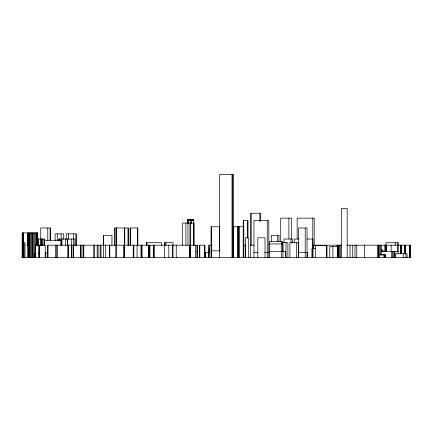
<?xml version="1.0" encoding="UTF-8"?>
<svg xmlns="http://www.w3.org/2000/svg" width="432" height="432" viewBox="0 0 432 432"><rect width="100%" height="100%" fill="white"/><g stroke="black" fill="none" stroke-linecap="round" stroke-linejoin="round"><path stroke-width="0.65" d="M187.801 219.38L193.687 219.38L193.666 220.714M219.85 226.746L211.048 226.746L211.048 257.456M233.426 226.746L243.837 226.746L243.837 257.456M27.891 232.891L37.336 232.891L37.336 245.506M36.709 239.031L44.528 239.031L44.528 245.614M298.847 239.031L294.251 239.031L294.251 242.978M306.828 239.031L313.022 239.031L313.022 248.902M281.999 242.719L287.896 242.719L287.896 257.456M269.287 243.945L283.111 243.945L283.111 251.667M23.771 245.171L22.388 245.171L22.437 257.456M26.8 245.171L29.02 245.171M211.577 245.171L208.894 245.171L208.894 257.456M243.189 245.171L245.765 245.171M254.281 245.171L250.452 245.171L250.452 257.456M313.092 245.171L341.82 245.171M346.837 245.171L410.4 245.171L410.373 257.456L21.6 257.456M313.373 245.419L326.981 245.419L326.981 257.456M209.239 247.628L209.239 251.559M315.295 248.611L312.071 248.611L312.071 257.456M380.938 250.085L383.054 250.085L383.054 251.424M211.043 250.825L219.953 250.825M189.702 251.316L191.02 251.316M196.587 251.316L197.203 251.316M208.894 251.316L208.726 257.456M269.287 251.316L285.309 251.316L285.309 257.456M381.127 251.316L398.282 251.316M209.072 252.542L205.508 252.542L205.508 257.456M253.957 252.542L257.947 252.542M264.605 252.542L268.844 252.542M298.669 252.542L307.39 252.542L307.39 257.456M34.997 253.033L34.997 257.456M35.278 253.033L35.197 257.456M38.335 253.033L39.82 253.033M44.933 253.033L48.092 253.033M211.048 253.033L211.334 253.033M379.976 254.507L385.268 254.507L385.268 257.456M410.335 245.171L410.335 257.456M410.26 245.171L410.206 257.456M410.049 245.171L410.049 257.456M409.73 245.171L409.73 257.456M407.057 257.456L407.057 253.773L395.782 253.773L395.782 257.456M405.956 253.773L405.956 257.456M405.443 245.171L405.443 253.579M405.07 245.171L405.07 253.579M404.536 245.171L404.536 253.579M403.234 253.773L403.234 257.456M401.29 245.171L401.29 253.579M401.247 245.171L401.247 253.579M400.961 245.171L400.961 253.579M400.302 245.171L400.302 253.579M398.347 245.398L398.347 242.719L385.938 242.719L385.938 245.398M398.023 245.171L398.023 253.579M397.829 246.402L397.829 251.602M397.58 242.719L397.58 245.398M395.194 242.719L395.194 245.398M394.902 251.316L394.902 257.456M394.648 251.316L394.648 257.456M393.757 251.316L393.757 257.456M392.391 251.316L392.391 257.456M391.716 251.316L391.716 257.456M391.16 245.171L391.16 251.64M386.392 245.171L386.392 251.64M386.073 245.171L386.073 251.64M386.019 245.171L386.019 251.64M385.803 245.171L385.803 251.64M385.576 245.171L385.576 251.64M385.571 257.456L385.571 254.999L379.21 254.999L379.21 257.456M385.403 245.171L385.403 251.64M385.144 245.171L385.144 251.64M384.982 245.171L384.982 251.64M384.556 254.507L384.556 257.456M384.016 254.999L384.016 257.456M382.217 250.085L382.217 251.424M381.542 245.171L381.542 254.869M380.684 245.171L380.684 254.869M379.512 245.171L379.512 254.869M378.626 245.171L378.626 257.456M378.059 245.171L378.059 257.456M377.903 245.171L377.903 257.456M364.624 245.171L364.624 257.456M356.773 245.171L356.773 257.456M354.991 245.171L354.991 257.456M352.717 245.171L352.717 257.456M350.06 245.171L350.06 257.456M347.182 257.456L347.182 208.321L341.42 208.321L341.42 257.456M340.713 245.171L340.713 257.456M339.487 245.171L339.487 257.456M338.483 245.171L338.483 257.456M337.964 257.456L337.964 246.402L329.756 246.402L329.756 257.456M337.889 245.171L337.889 257.456M337.716 245.171L337.716 257.456M337.289 246.402L337.289 257.456M337.133 245.171L337.133 246.467M332.878 246.402L332.878 257.456M326.624 245.419L326.624 257.456M315.295 245.419L315.295 257.456M314.194 245.462L314.194 218.149L297.162 218.149L297.162 238.804M313.373 245.171L313.373 248.762M312.952 248.611L312.952 257.456M312.795 218.149L312.795 238.804M312.719 248.611L312.719 257.456M312.282 239.031L312.282 248.902M312.179 248.611L312.179 257.456M307.033 257.456L307.033 227.977L298.669 227.977L298.669 257.456M305.203 227.977L305.203 257.456M298.399 257.456L298.399 242.719L289.899 242.719L289.899 257.456M296.611 242.719L296.611 257.456M292.41 242.978L292.41 239.031L283.991 239.031L283.991 242.978M291.713 238.804L291.713 218.149L280.708 218.149L280.708 241.466M291.001 239.031L291.001 242.978M288.884 218.149L288.884 238.804M286.011 242.719L286.011 257.456M282.89 251.316L282.89 257.456M282.517 251.667L282.517 241.488L269.287 241.488L269.287 257.456M281.286 241.488L281.286 257.456M279.007 241.375L279.007 235.348L271.388 235.348L271.388 241.375M277.371 235.348L277.371 241.375M268.844 257.456L268.844 220.606L253.957 220.606L253.957 257.456M267.268 220.606L267.268 257.456M265.027 257.456L265.027 237.805L257.823 237.805L257.823 257.456M260.199 221.276L260.199 213.235L250.868 213.235L250.868 245.398M259.994 213.235L259.994 221.276M251.019 213.235L251.019 245.398M248.341 257.456L248.319 237.805L245.392 237.805L245.392 257.456M247.979 238.027L247.979 220.606L243.243 220.606L243.243 227.308M247.72 220.606L247.72 238.027M247.471 220.606L247.471 238.027M245.565 245.171L245.565 257.456M243.508 220.606L243.508 245.398M243.194 226.746L243.194 257.456M239.155 226.746L239.155 257.456M238.869 226.746L238.869 257.456M238.113 226.746L238.113 257.456M237.411 226.746L237.411 257.456M233.69 257.456L233.69 174.544L219.596 174.544L219.596 257.456M233.534 226.746L233.534 257.456M232.724 174.544L232.724 257.456M232.022 174.544L232.022 257.456M219.521 226.746L219.521 251.451M211.334 226.746L211.334 257.456M209.012 245.171L209.012 257.456M205.718 252.542L205.718 257.456M204.973 257.456L204.973 245.171L199.562 245.171L199.562 257.456M204.714 245.171L204.714 257.456M199.822 245.171L199.822 257.456M197.203 257.456L197.203 245.171L47.828 245.171L47.828 257.456L47.914 245.171M197.024 245.171L197.024 257.456M195.588 245.171L195.588 257.456M194.017 245.317L194.017 223.063L182.542 223.063L182.542 245.317M193.833 245.398L193.833 220.606L187.672 220.606L187.672 223.285M193.644 223.063L193.644 245.317M193.536 219.38L193.536 220.714M193.439 219.38L193.439 220.714M192.991 219.38L192.991 220.714M192.213 219.38L192.213 220.714M191.473 219.38L191.473 223.387M190.744 219.38L190.723 245.317M190.631 245.171L190.631 257.456M190.512 245.171L190.544 257.456M189.886 219.38L189.886 220.714M189.945 223.063L189.945 245.317M189.81 245.171L189.81 257.456M189.718 245.171L189.718 257.456M189.373 219.38L189.373 220.714M188.606 219.38L188.606 220.714M188.066 219.38L188.012 223.387M187.958 220.606L187.974 245.317M187.828 219.38L187.801 223.387M185.863 223.063L185.873 245.317M176.229 245.171L176.229 257.456M173.059 245.398L173.059 242.719L164.338 242.719L164.338 245.398M173 245.171L173 257.456M172.298 245.171L172.298 257.456M168.82 245.171L168.82 257.456M165.931 242.719L165.931 245.398M164.948 242.719L164.948 245.398M164.565 245.171L164.565 257.456M161.411 245.398L161.411 242.719L146.329 242.719L146.329 245.398M154.613 245.171L154.613 257.456M153.538 245.171L153.538 257.456M153.463 245.171L153.463 257.456M153.274 245.171L153.274 257.456M149.953 245.171L149.953 257.456M149.504 245.171L149.504 257.456M148.835 245.171L148.835 257.456M148.716 245.171L148.716 257.456M146.961 242.719L146.961 245.398M146.653 242.719L146.653 245.398M142.09 245.171L142.09 257.456M141.35 245.171L141.35 257.456M140.989 245.171L140.989 257.456M137.84 245.398L137.84 227.977L130.145 227.977L130.145 245.398M137.668 227.977L137.668 245.398M137.047 245.171L137.047 257.456M133.844 245.171L133.844 257.456M133.623 245.171L133.623 257.456M133.234 245.171L133.234 257.456M130.313 227.977L130.313 245.398M128.18 245.398L128.18 227.977L114.869 227.977L114.869 245.398M128.115 227.977L128.115 245.398M124.735 227.977L124.735 245.398M124.702 227.977L124.702 245.398M124.508 245.171L124.508 257.456M124.292 245.171L124.292 257.456M124.2 245.171L124.2 257.456M123.806 245.171L123.806 257.456M116.613 227.977L116.613 245.398M116.591 227.977L116.521 257.456M115.792 245.171L115.792 257.456M114.934 227.977L114.934 245.398M111.931 245.398L112.007 235.348L103.583 235.348L103.583 245.398M109.798 245.171L109.798 257.456M109.577 245.171L109.577 257.456M105.721 245.171L105.721 257.456M103.669 235.348L103.653 257.456M100.98 245.171L100.98 257.456M100.181 245.171L100.181 257.456M98.096 245.171L98.096 257.456M97.168 245.171L97.168 257.456M94.149 245.171L94.149 257.456M93.928 245.171L93.928 257.456M83.792 245.171L83.792 257.456M83.678 245.171L83.678 257.456M83.02 245.171L83.02 257.456M80.935 245.171L80.935 257.456M80.822 245.171L80.822 257.456M80.746 245.171L80.746 257.456M80.66 245.171L80.66 257.456M76.118 245.327L76.118 233.874L66.247 233.874L66.247 239.263M76.091 233.874L76.091 245.327M74.898 245.614L74.93 239.031L58.811 239.031L58.811 240.349M73.64 233.874L73.672 239.263M73.521 239.031L73.559 257.456M73.397 245.171L73.397 257.456M71.842 245.171L71.842 257.456M71.782 245.171L71.782 257.456M71.653 245.171L71.653 257.456M71.474 239.031L71.453 245.614M68.477 233.874L68.477 239.263M68.429 245.171L68.429 257.456M68.045 245.171L68.045 257.456M65.556 239.031L65.567 245.614M63.725 239.263L63.698 233.874L55.139 233.874L55.139 240.613M61.987 239.031L61.981 245.614M61.258 245.549L61.258 240.262L44.701 240.262L44.701 245.549M61.101 233.874L61.117 239.263M60.901 240.262L60.901 245.549M58.838 239.031L58.838 240.349M57.235 233.874L57.235 240.613M57.132 245.171L57.132 257.456M56.878 245.171L56.878 257.456M55.49 245.171L55.453 257.456M50.225 240.705L50.225 227.977L40.738 227.977L40.738 239.366M50.182 227.977L50.182 240.705M47.779 227.977L47.779 240.705M45.727 253.033L45.76 257.456M45.619 253.033L45.619 257.456M45.592 253.033L45.592 257.456M45.176 257.456L45.225 245.171L39.328 245.171L39.328 257.456M43.967 239.031L43.967 245.614M42.179 239.031L42.179 245.614M41.909 239.031L41.909 245.614M41.197 239.031L41.197 245.614M40.327 239.031L40.327 245.614M39.404 245.171L39.404 257.456M38.588 257.456L38.664 245.171L35.311 245.171L35.311 257.456M38.362 239.031L38.362 245.614M37.897 239.031L37.897 245.614M37.282 232.891L37.282 245.506M37.211 232.891L37.211 245.506M36.936 232.891L36.936 245.506M36.293 232.891L36.293 245.506M35.473 232.891L35.473 253.471M35.402 245.171L35.402 257.456M34.317 232.891L34.317 257.456M33.491 232.891L33.491 257.456M32.686 232.891L32.686 257.456M32.038 232.891L32.038 257.456M31.109 232.891L31.109 257.456M30.154 232.891L30.154 257.456M29.549 232.891L29.549 257.456M28.879 232.891L28.879 257.456M28.355 232.891L28.355 257.456M27.923 232.891L27.891 245.506M27.373 257.456L27.373 232.891L22.167 232.891L22.167 257.456M25.007 257.456L25.007 242.719L24.084 242.719L24.084 257.456M23.636 232.891L23.636 257.456M23.495 232.891L23.495 257.456M23.053 245.171L23.053 257.456M22.27 232.891L22.27 257.456M68.207 257.456L68.207 245.171L68.175 257.456M67.646 245.614L67.646 239.031L67.64 245.614M59.746 240.349L59.746 239.031L59.729 240.349"/></g></svg>
